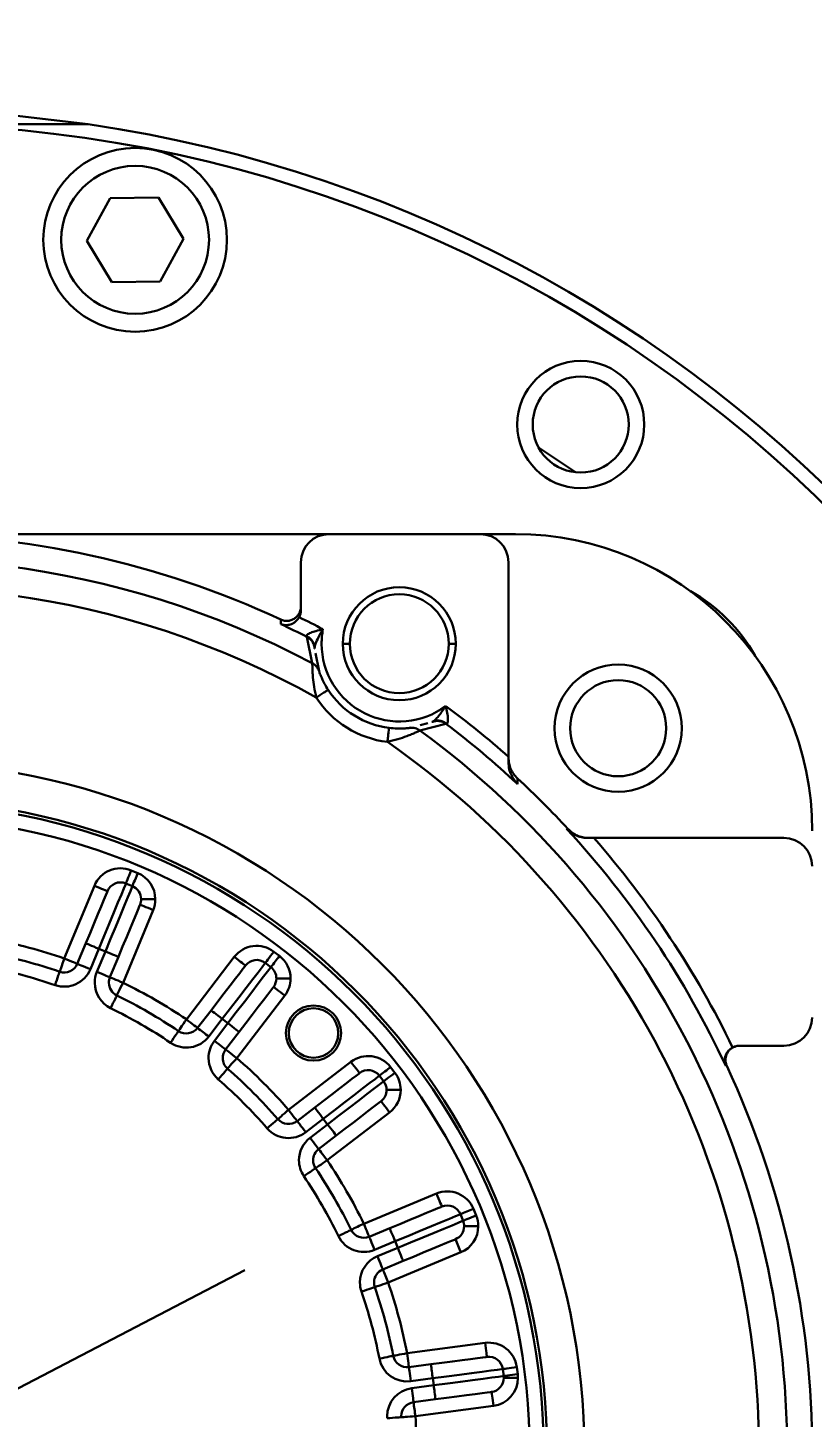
# Model space of a CAD drawing. Header units: millimetres. Extents: x 8 to 22425, y -1213 to 4973.
# Drawn here: x 2341.7 to 2397.2, y 3467.3 to 3565.6 of the extents above; entities that cross this region are included whole.
import ezdxf

# ---------------------------------------------------------------- set-up
doc = ezdxf.new("R2010")
doc.units = ezdxf.units.MM
doc.header["$PDSIZE"] = -1
doc.styles.get("Standard").update_dxf_attribs({"font": 'hyswlongfangsong.ttf'})
doc.dimstyles.new('ISO-25', dxfattribs={"dimscale": 25, "dimtxt": 3.5, "dimasz": 1.6, "dimexe": 1.25, "dimexo": 0.625, "dimtad": 1, "dimdec": 0, "dimzin": 9, "dimdsep": 46, "dimtxsty": 'Standard', "dimcen": 2.5, "dimadec": 0, "dimazin": 2, "dimtfac": 1, "dimtdec": 0, "dimtofl": 0, "dimtmove": 0, "dimatfit": 3, "dimfxl": 1, "dimarcsym": 0})

# ---------------------------------------------------------------- blocks, each defined once
blk = doc.blocks.new('*D106')
at = {"color": 0, "lineweight": -2, "transparency": 16777216}
for p, q in [((2347.866, 4204.777), (3099.953, 4204.777)), ((3068.703, 4164.777), (3068.703, 3504.777)), ((2347.866, 3464.777), (3099.953, 3464.777))]:
    blk.add_line(p, q, dxfattribs=at)
at = {"color": 0, "transparency": 16777216}
for points in [[(3062.036, 4164.777), (3075.369, 4164.777), (3068.703, 4204.777)], [(3062.036, 3504.777), (3075.369, 3504.777), (3068.703, 3464.777)]]:
    blk.add_solid(points, dxfattribs=at)
at = {"layer": 'Defpoints', "color": 0, "transparency": 16777216}
for p in [(2332.241, 4204.777), (2332.241, 3464.777), (3068.703, 3464.777)]:
    blk.add_point(p, dxfattribs=at)
at = {"color": 0, "transparency": 16777216, "insert": (3009.328, 3684.478), "char_height": 87.5, "attachment_point": 5, "rotation": 90}
blk.add_mtext('740', dxfattribs=at)

msp = doc.modelspace()

# ---------------------------------------------------------------- linework, layer by layer
at = {"color": 161, "lineweight": 30, "true_color": 0x67adff}
for p, q in [((2347.541, 3553.533), (2345.882, 3550.53)), ((2350.97, 3553.598), (2347.541, 3553.533)), ((2352.741, 3550.661), (2350.97, 3553.598)), ((2351.083, 3547.658), (2352.741, 3550.661)), ((2345.882, 3550.53), (2347.653, 3547.593)), ((2347.653, 3547.593), (2351.083, 3547.658)), ((2377.871, 3535.897), (2380.486, 3534.15)), ((2363.041, 3529.777), (2301.442, 3529.777)), ((2373.742, 3529.777), (2363.041, 3529.777)), ((2376.242, 3529.777), (2373.742, 3529.777)), ((2361.041, 3527.777), (2361.041, 3524.372)), ((2375.741, 3514.024), (2375.741, 3527.777)), ((2359.619, 3523.409), (2359.621, 3523.729)), ((2361.854, 3520.642), (2361.474, 3522.507)), ((2362.082, 3521.361), (2362.332, 3520.083)), ((2364.011, 3522.02), (2364.511, 3522.02)), ((2372.011, 3522.02), (2371.511, 3522.02)), ((2371.314, 3516.358), (2369.472, 3515.882)), ((2369.488, 3516.261), (2370.031, 3516.406)), ((2370.457, 3516.555), (2370.624, 3516.575)), ((2368.759, 3516.067), (2368.857, 3516.093)), ((2376.384, 3512.489), (2376.379, 3512.096)), ((2395.241, 3508.277), (2381.782, 3508.277)), ((2349.04, 3505.985), (2349.502, 3505.794)), ((2344.296, 3499.758), (2346.427, 3504.903)), ((2349.119, 3504.87), (2348.657, 3505.061)), ((2349.737, 3503.946), (2350.737, 3503.946)), ((2350.584, 3503.181), (2348.453, 3498.036)), ((2345.82, 3500.824), (2345.22, 3499.375)), ((2346.744, 3500.442), (2346.144, 3498.993)), ((2346.605, 3498.801), (2347.206, 3500.25)), ((2347.206, 3500.25), (2346.744, 3500.442)), ((2347.529, 3498.419), (2348.13, 3499.868)), ((2352.939, 3495.446), (2356.329, 3499.864)), ((2359.133, 3500.233), (2359.529, 3499.929)), ((2358.921, 3499.135), (2358.524, 3499.44)), ((2359.312, 3498.342), (2360.312, 3498.342)), ((2359.899, 3497.124), (2356.509, 3492.707)), ((2354.687, 3496.082), (2353.732, 3494.837)), ((2355.481, 3495.473), (2354.526, 3494.229)), ((2354.922, 3493.924), (2355.877, 3495.169)), ((2355.877, 3495.169), (2355.481, 3495.473)), ((2355.716, 3493.315), (2356.67, 3494.56)), ((2392.079, 3493.577), (2395.241, 3493.577)), ((2360.171, 3489.044), (2364.589, 3492.434)), ((2367.393, 3492.065), (2367.698, 3491.668)), ((2366.905, 3491.059), (2366.6, 3491.456)), ((2367.111, 3490.451), (2368.111, 3490.451)), ((2362.025, 3489.206), (2360.78, 3488.251)), ((2367.329, 3488.864), (2362.911, 3485.474)), ((2362.633, 3488.412), (2361.389, 3487.457)), ((2361.693, 3487.061), (2362.938, 3488.016)), ((2362.938, 3488.016), (2362.633, 3488.412)), ((2362.302, 3486.267), (2363.546, 3487.222)), ((2365.501, 3480.988), (2370.645, 3483.119)), ((2373.259, 3482.037), (2373.45, 3481.575)), ((2372.526, 3481.192), (2372.334, 3481.654)), ((2367.332, 3480.665), (2365.883, 3480.065)), ((2372.602, 3480.81), (2373.602, 3480.81)), ((2367.715, 3479.741), (2366.266, 3479.141)), ((2366.457, 3478.679), (2367.907, 3479.279)), ((2372.367, 3478.962), (2367.223, 3476.831)), ((2367.907, 3479.279), (2367.715, 3479.741)), ((2366.84, 3477.755), (2368.289, 3478.355)), ((2357.078, 3477.706), (2332.241, 3464.777)), ((2368.563, 3471.828), (2374.084, 3472.555)), ((2370.249, 3471.041), (2368.694, 3470.836)), ((2375.402, 3470.207), (2375.337, 3470.702)), ((2375.41, 3470.076), (2376.41, 3470.076)), ((2376.328, 3470.833), (2376.393, 3470.337)), ((2370.379, 3470.05), (2368.824, 3469.845)), ((2368.89, 3469.349), (2370.445, 3469.554)), ((2370.445, 3469.554), (2370.379, 3470.05)), ((2369.02, 3468.358), (2370.575, 3468.563)), ((2374.671, 3468.093), (2369.151, 3467.366))]:
    msp.add_line(p, q, dxfattribs=at)
at = {"color": 161, "lineweight": 30, "true_color": 0x67adff, "flags": 128}
for points in [[(2339.241, 3559.518), (2340.742, 3559.396), (2345.989, 3558.777)], [(2348.657, 3505.061), (2348.665, 3505.079), (2348.686, 3505.131), (2348.721, 3505.217), (2348.769, 3505.332), (2348.827, 3505.472), (2348.894, 3505.631), (2348.965, 3505.805), (2349.04, 3505.985)], [(2349.502, 3505.794), (2349.427, 3505.613), (2349.355, 3505.44), (2349.289, 3505.28), (2349.231, 3505.14), (2349.183, 3505.025), (2349.148, 3504.94), (2349.126, 3504.887), (2349.119, 3504.87)], [(2345.82, 3500.824), (2346.118, 3501.545), (2346.405, 3502.239), (2346.67, 3502.877), (2346.902, 3503.437), (2347.093, 3503.897), (2347.234, 3504.239), (2347.321, 3504.449), (2347.351, 3504.52)], [(2346.427, 3504.903), (2346.607, 3504.828), (2346.78, 3504.756), (2346.94, 3504.69), (2347.08, 3504.632), (2347.195, 3504.584), (2347.28, 3504.549), (2347.333, 3504.527), (2347.351, 3504.52)], [(2346.744, 3500.442), (2347.117, 3501.343), (2347.476, 3502.209), (2347.807, 3503.008), (2348.097, 3503.708), (2348.335, 3504.283), (2348.512, 3504.709), (2348.62, 3504.972), (2348.657, 3505.061)], [(2349.119, 3504.87), (2349.082, 3504.781), (2348.974, 3504.518), (2348.797, 3504.091), (2348.559, 3503.517), (2348.269, 3502.817), (2347.938, 3502.018), (2347.579, 3501.152), (2347.206, 3500.25)], [(2349.66, 3503.563), (2349.631, 3503.492), (2349.544, 3503.282), (2349.402, 3502.94), (2349.212, 3502.481), (2348.98, 3501.921), (2348.715, 3501.282), (2348.428, 3500.589), (2348.13, 3499.868)], [(2349.66, 3503.563), (2349.678, 3503.556), (2349.73, 3503.534), (2349.816, 3503.499), (2349.931, 3503.451), (2350.071, 3503.393), (2350.231, 3503.327), (2350.404, 3503.255), (2350.584, 3503.181)], [(2345.82, 3500.824), (2345.838, 3500.817), (2345.89, 3500.795), (2345.976, 3500.76), (2346.09, 3500.712), (2346.23, 3500.654), (2346.39, 3500.588), (2346.564, 3500.516), (2346.744, 3500.442)], [(2344.296, 3499.758), (2344.232, 3499.574), (2344.171, 3499.396), (2344.115, 3499.233), (2344.066, 3499.089), (2344.025, 3498.972), (2343.995, 3498.885), (2343.976, 3498.831), (2343.97, 3498.813)], [(2345.22, 3499.375), (2345.202, 3499.383), (2345.149, 3499.404), (2345.064, 3499.44), (2344.949, 3499.487), (2344.809, 3499.545), (2344.649, 3499.612), (2344.476, 3499.683), (2344.296, 3499.758)], [(2347.206, 3500.25), (2347.386, 3500.176), (2347.559, 3500.104), (2347.719, 3500.038), (2347.859, 3499.98), (2347.974, 3499.932), (2348.059, 3499.897), (2348.112, 3499.875), (2348.13, 3499.868)], [(2356.329, 3499.864), (2356.483, 3499.745), (2356.632, 3499.631), (2356.77, 3499.526), (2356.89, 3499.433), (2356.988, 3499.358), (2357.062, 3499.301), (2357.107, 3499.267), (2357.122, 3499.255)], [(2358.524, 3499.44), (2358.536, 3499.455), (2358.571, 3499.5), (2358.627, 3499.573), (2358.703, 3499.672), (2358.795, 3499.792), (2358.9, 3499.929), (2359.014, 3500.078), (2359.133, 3500.233)], [(2343.644, 3497.867), (2343.708, 3498.052), (2343.769, 3498.229), (2343.825, 3498.392), (2343.874, 3498.536), (2343.915, 3498.653), (2343.945, 3498.741), (2343.964, 3498.794), (2343.97, 3498.813)], [(2346.144, 3498.993), (2345.963, 3499.067), (2345.79, 3499.139), (2345.63, 3499.205), (2345.49, 3499.263), (2345.375, 3499.311), (2345.29, 3499.346), (2345.237, 3499.368), (2345.22, 3499.375)], [(2347.529, 3498.419), (2347.512, 3498.426), (2347.459, 3498.448), (2347.373, 3498.483), (2347.259, 3498.531), (2347.119, 3498.589), (2346.959, 3498.655), (2346.785, 3498.727), (2346.605, 3498.801)], [(2354.687, 3496.082), (2355.162, 3496.701), (2355.619, 3497.296), (2356.04, 3497.845), (2356.409, 3498.326), (2356.712, 3498.72), (2356.937, 3499.014), (2357.075, 3499.194), (2357.122, 3499.255)], [(2355.481, 3495.473), (2356.074, 3496.247), (2356.645, 3496.991), (2357.171, 3497.677), (2357.633, 3498.278), (2358.011, 3498.771), (2358.293, 3499.138), (2358.466, 3499.364), (2358.524, 3499.44)], [(2358.921, 3499.135), (2358.862, 3499.059), (2358.689, 3498.833), (2358.408, 3498.467), (2358.029, 3497.974), (2357.568, 3497.372), (2357.042, 3496.687), (2356.471, 3495.942), (2355.877, 3495.169)], [(2348.453, 3498.036), (2348.273, 3498.111), (2348.1, 3498.182), (2347.94, 3498.248), (2347.8, 3498.306), (2347.685, 3498.354), (2347.599, 3498.389), (2347.547, 3498.411), (2347.529, 3498.419)], [(2348.453, 3498.036), (2348.368, 3497.861), (2348.286, 3497.692), (2348.21, 3497.536), (2348.144, 3497.4), (2348.089, 3497.288), (2348.049, 3497.205), (2348.023, 3497.154), (2348.015, 3497.137)], [(2359.106, 3497.733), (2359.059, 3497.672), (2358.92, 3497.492), (2358.695, 3497.198), (2358.392, 3496.804), (2358.023, 3496.323), (2357.602, 3495.774), (2357.145, 3495.179), (2356.67, 3494.56)], [(2359.106, 3497.733), (2359.121, 3497.722), (2359.166, 3497.687), (2359.239, 3497.631), (2359.338, 3497.555), (2359.458, 3497.463), (2359.595, 3497.357), (2359.744, 3497.243), (2359.899, 3497.124)], [(2347.577, 3496.238), (2347.662, 3496.413), (2347.744, 3496.582), (2347.82, 3496.737), (2347.887, 3496.874), (2347.941, 3496.986), (2347.982, 3497.069), (2348.007, 3497.12), (2348.015, 3497.137)], [(2354.687, 3496.082), (2354.702, 3496.07), (2354.747, 3496.035), (2354.821, 3495.979), (2354.919, 3495.903), (2355.04, 3495.811), (2355.177, 3495.706), (2355.326, 3495.592), (2355.481, 3495.473)], [(2352.939, 3495.446), (2352.83, 3495.284), (2352.725, 3495.129), (2352.628, 3494.986), (2352.543, 3494.86), (2352.474, 3494.757), (2352.422, 3494.68), (2352.39, 3494.633), (2352.379, 3494.617)], [(2353.732, 3494.837), (2353.717, 3494.849), (2353.672, 3494.884), (2353.599, 3494.94), (2353.5, 3495.016), (2353.38, 3495.108), (2353.242, 3495.213), (2353.094, 3495.327), (2352.939, 3495.446)], [(2355.877, 3495.169), (2356.032, 3495.05), (2356.181, 3494.936), (2356.318, 3494.83), (2356.438, 3494.738), (2356.537, 3494.662), (2356.61, 3494.606), (2356.655, 3494.572), (2356.67, 3494.56)], [(2351.82, 3493.788), (2351.929, 3493.95), (2352.034, 3494.106), (2352.131, 3494.249), (2352.216, 3494.374), (2352.285, 3494.478), (2352.337, 3494.554), (2352.369, 3494.601), (2352.379, 3494.617)], [(2355.716, 3493.315), (2355.7, 3493.327), (2355.655, 3493.362), (2355.582, 3493.418), (2355.483, 3493.494), (2355.363, 3493.586), (2355.226, 3493.691), (2355.077, 3493.805), (2354.922, 3493.924)], [(2356.509, 3492.707), (2356.354, 3492.825), (2356.205, 3492.94), (2356.068, 3493.045), (2355.948, 3493.137), (2355.849, 3493.213), (2355.776, 3493.269), (2355.731, 3493.304), (2355.716, 3493.315)], [(2356.509, 3492.707), (2356.381, 3492.559), (2356.258, 3492.418), (2356.144, 3492.287), (2356.045, 3492.173), (2355.964, 3492.079), (2355.903, 3492.009), (2355.866, 3491.966), (2355.853, 3491.952)], [(2355.197, 3491.197), (2355.325, 3491.344), (2355.448, 3491.486), (2355.562, 3491.616), (2355.661, 3491.731), (2355.742, 3491.825), (2355.803, 3491.894), (2355.841, 3491.937), (2355.853, 3491.952)], [(2364.589, 3492.434), (2364.708, 3492.279), (2364.822, 3492.13), (2364.927, 3491.993), (2365.02, 3491.873), (2365.096, 3491.774), (2365.152, 3491.701), (2365.186, 3491.656), (2365.198, 3491.641)], [(2362.025, 3489.206), (2362.644, 3489.681), (2363.239, 3490.138), (2363.788, 3490.559), (2364.269, 3490.927), (2364.663, 3491.23), (2364.956, 3491.455), (2365.137, 3491.594), (2365.198, 3491.641)], [(2362.633, 3488.412), (2363.407, 3489.006), (2364.151, 3489.577), (2364.837, 3490.103), (2365.438, 3490.565), (2365.931, 3490.943), (2366.298, 3491.224), (2366.524, 3491.398), (2366.6, 3491.456)], [(2366.905, 3491.059), (2366.828, 3491.001), (2366.602, 3490.828), (2366.236, 3490.546), (2365.743, 3490.168), (2365.141, 3489.707), (2364.456, 3489.18), (2363.712, 3488.609), (2362.938, 3488.016)], [(2367.698, 3491.668), (2367.543, 3491.549), (2367.394, 3491.435), (2367.257, 3491.33), (2367.137, 3491.238), (2367.038, 3491.162), (2366.965, 3491.106), (2366.92, 3491.071), (2366.905, 3491.059)], [(2360.171, 3489.044), (2360.024, 3488.916), (2359.883, 3488.793), (2359.752, 3488.68), (2359.638, 3488.58), (2359.544, 3488.499), (2359.474, 3488.438), (2359.431, 3488.401), (2359.416, 3488.388)], [(2360.78, 3488.251), (2360.769, 3488.266), (2360.734, 3488.311), (2360.678, 3488.385), (2360.602, 3488.483), (2360.51, 3488.603), (2360.404, 3488.741), (2360.29, 3488.889), (2360.171, 3489.044)], [(2362.025, 3489.206), (2362.036, 3489.19), (2362.071, 3489.145), (2362.127, 3489.072), (2362.203, 3488.973), (2362.295, 3488.853), (2362.4, 3488.716), (2362.514, 3488.567), (2362.633, 3488.412)], [(2366.72, 3489.657), (2366.659, 3489.611), (2366.478, 3489.472), (2366.185, 3489.247), (2365.79, 3488.944), (2365.31, 3488.575), (2364.761, 3488.154), (2364.166, 3487.697), (2363.546, 3487.222)], [(2366.72, 3489.657), (2366.732, 3489.642), (2366.766, 3489.597), (2366.823, 3489.524), (2366.898, 3489.425), (2366.991, 3489.305), (2367.096, 3489.168), (2367.21, 3489.019), (2367.329, 3488.864)], [(2358.662, 3487.732), (2358.809, 3487.86), (2358.951, 3487.983), (2359.081, 3488.097), (2359.196, 3488.196), (2359.29, 3488.278), (2359.359, 3488.338), (2359.402, 3488.376), (2359.416, 3488.388)], [(2361.389, 3487.457), (2361.27, 3487.612), (2361.156, 3487.761), (2361.051, 3487.898), (2360.959, 3488.018), (2360.883, 3488.117), (2360.826, 3488.19), (2360.792, 3488.236), (2360.78, 3488.251)], [(2362.938, 3488.016), (2363.057, 3487.861), (2363.171, 3487.712), (2363.276, 3487.575), (2363.368, 3487.455), (2363.444, 3487.356), (2363.5, 3487.283), (2363.535, 3487.238), (2363.546, 3487.222)], [(2362.302, 3486.267), (2362.29, 3486.283), (2362.256, 3486.328), (2362.2, 3486.401), (2362.124, 3486.5), (2362.031, 3486.62), (2361.926, 3486.757), (2361.812, 3486.906), (2361.693, 3487.061)], [(2362.911, 3485.474), (2362.792, 3485.629), (2362.678, 3485.778), (2362.573, 3485.915), (2362.481, 3486.035), (2362.405, 3486.134), (2362.348, 3486.207), (2362.314, 3486.252), (2362.302, 3486.267)], [(2361.253, 3484.355), (2361.415, 3484.464), (2361.57, 3484.569), (2361.714, 3484.666), (2361.839, 3484.751), (2361.942, 3484.82), (2362.019, 3484.872), (2362.066, 3484.904), (2362.082, 3484.915)], [(2362.082, 3484.915), (2362.098, 3484.925), (2362.145, 3484.957), (2362.222, 3485.009), (2362.325, 3485.079), (2362.451, 3485.163), (2362.594, 3485.26), (2362.749, 3485.365), (2362.911, 3485.474)], [(2370.645, 3483.119), (2370.72, 3482.939), (2370.792, 3482.766), (2370.858, 3482.606), (2370.916, 3482.466), (2370.964, 3482.351), (2370.999, 3482.266), (2371.021, 3482.213), (2371.028, 3482.196)], [(2367.332, 3480.665), (2368.053, 3480.963), (2368.747, 3481.251), (2369.386, 3481.515), (2369.945, 3481.747), (2370.405, 3481.938), (2370.747, 3482.079), (2370.957, 3482.166), (2371.028, 3482.196)], [(2365.883, 3480.065), (2365.876, 3480.082), (2365.854, 3480.135), (2365.819, 3480.22), (2365.771, 3480.335), (2365.713, 3480.475), (2365.647, 3480.635), (2365.575, 3480.808), (2365.501, 3480.988)], [(2367.715, 3479.741), (2368.617, 3480.114), (2369.483, 3480.473), (2370.282, 3480.804), (2370.982, 3481.094), (2371.556, 3481.332), (2371.983, 3481.509), (2372.246, 3481.618), (2372.334, 3481.654)], [(2372.526, 3481.192), (2372.437, 3481.156), (2372.174, 3481.047), (2371.747, 3480.87), (2371.173, 3480.632), (2370.473, 3480.342), (2369.674, 3480.011), (2368.808, 3479.652), (2367.907, 3479.279)], [(2373.45, 3481.575), (2373.269, 3481.5), (2373.096, 3481.429), (2372.937, 3481.362), (2372.796, 3481.304), (2372.682, 3481.257), (2372.596, 3481.222), (2372.544, 3481.2), (2372.526, 3481.192)], [(2363.703, 3480.112), (2363.878, 3480.198), (2364.047, 3480.28), (2364.202, 3480.356), (2364.338, 3480.422), (2364.45, 3480.476), (2364.533, 3480.517), (2364.584, 3480.542), (2364.602, 3480.55)], [(2366.266, 3479.141), (2366.191, 3479.321), (2366.12, 3479.494), (2366.054, 3479.654), (2365.995, 3479.794), (2365.948, 3479.909), (2365.912, 3479.994), (2365.891, 3480.047), (2365.883, 3480.065)], [(2367.332, 3480.665), (2367.34, 3480.647), (2367.361, 3480.594), (2367.397, 3480.509), (2367.444, 3480.394), (2367.503, 3480.254), (2367.568, 3480.095), (2367.64, 3479.921), (2367.715, 3479.741)], [(2371.984, 3479.886), (2371.914, 3479.856), (2371.704, 3479.769), (2371.362, 3479.628), (2370.902, 3479.437), (2370.342, 3479.206), (2369.703, 3478.941), (2369.01, 3478.654), (2368.289, 3478.355)], [(2367.907, 3479.279), (2367.981, 3479.099), (2368.053, 3478.925), (2368.119, 3478.766), (2368.177, 3478.626), (2368.225, 3478.511), (2368.26, 3478.425), (2368.282, 3478.373), (2368.289, 3478.355)], [(2366.84, 3477.755), (2366.833, 3477.773), (2366.811, 3477.825), (2366.775, 3477.911), (2366.728, 3478.025), (2366.67, 3478.165), (2366.604, 3478.325), (2366.532, 3478.499), (2366.457, 3478.679)], [(2365.332, 3476.179), (2365.516, 3476.243), (2365.694, 3476.304), (2365.857, 3476.36), (2366.001, 3476.41), (2366.118, 3476.45), (2366.205, 3476.48), (2366.259, 3476.499), (2366.277, 3476.505)], [(2366.277, 3476.505), (2366.295, 3476.511), (2366.349, 3476.53), (2366.436, 3476.56), (2366.554, 3476.601), (2366.697, 3476.65), (2366.861, 3476.706), (2367.038, 3476.767), (2367.223, 3476.831)], [(2374.084, 3472.555), (2374.11, 3472.361), (2374.134, 3472.175), (2374.157, 3472.004), (2374.176, 3471.854), (2374.193, 3471.73), (2374.205, 3471.639), (2374.212, 3471.582), (2374.215, 3471.563)], [(2366.6, 3471.447), (2366.792, 3471.484), (2366.976, 3471.52), (2367.145, 3471.553), (2367.294, 3471.582), (2367.416, 3471.605), (2367.507, 3471.623), (2367.563, 3471.634), (2367.582, 3471.637)], [(2368.563, 3471.828), (2368.372, 3471.791), (2368.188, 3471.755), (2368.018, 3471.722), (2367.869, 3471.693), (2367.747, 3471.669), (2367.656, 3471.652), (2367.6, 3471.641), (2367.582, 3471.637)], [(2368.694, 3470.836), (2368.691, 3470.856), (2368.684, 3470.912), (2368.672, 3471.004), (2368.656, 3471.127), (2368.636, 3471.277), (2368.613, 3471.449), (2368.589, 3471.635), (2368.563, 3471.828)], [(2370.249, 3471.041), (2371.023, 3471.143), (2371.767, 3471.241), (2372.452, 3471.331), (2373.053, 3471.41), (2373.547, 3471.475), (2373.913, 3471.524), (2374.138, 3471.553), (2374.215, 3471.563)], [(2368.824, 3469.845), (2368.799, 3470.038), (2368.774, 3470.224), (2368.752, 3470.396), (2368.732, 3470.546), (2368.716, 3470.669), (2368.704, 3470.761), (2368.696, 3470.817), (2368.694, 3470.836)], [(2370.379, 3470.05), (2371.346, 3470.177), (2372.276, 3470.3), (2373.134, 3470.412), (2373.885, 3470.511), (2374.501, 3470.592), (2374.959, 3470.653), (2375.241, 3470.69), (2375.337, 3470.702)], [(2375.402, 3470.207), (2375.307, 3470.194), (2375.025, 3470.157), (2374.566, 3470.097), (2373.95, 3470.016), (2373.199, 3469.917), (2372.342, 3469.804), (2371.412, 3469.681), (2370.445, 3469.554)], [(2375.337, 3470.702), (2375.356, 3470.705), (2375.412, 3470.712), (2375.504, 3470.724), (2375.627, 3470.741), (2375.777, 3470.76), (2375.949, 3470.783), (2376.135, 3470.807), (2376.328, 3470.833)], [(2376.393, 3470.337), (2376.2, 3470.312), (2376.014, 3470.287), (2375.843, 3470.265), (2375.692, 3470.245), (2375.569, 3470.229), (2375.477, 3470.217), (2375.421, 3470.209), (2375.402, 3470.207)], [(2369.02, 3468.358), (2369.018, 3468.377), (2369.01, 3468.433), (2368.998, 3468.525), (2368.982, 3468.648), (2368.962, 3468.798), (2368.939, 3468.97), (2368.915, 3469.156), (2368.89, 3469.349)], [(2374.541, 3469.085), (2374.465, 3469.075), (2374.239, 3469.045), (2373.873, 3468.997), (2373.38, 3468.932), (2372.778, 3468.853), (2372.093, 3468.762), (2371.349, 3468.664), (2370.575, 3468.563)], [(2374.541, 3469.085), (2374.544, 3469.066), (2374.551, 3469.009), (2374.563, 3468.918), (2374.579, 3468.794), (2374.599, 3468.644), (2374.621, 3468.473), (2374.646, 3468.287), (2374.671, 3468.093)], [(2367.155, 3467.226), (2367.35, 3467.24), (2367.537, 3467.253), (2367.71, 3467.265), (2367.861, 3467.276), (2367.985, 3467.285), (2368.077, 3467.291), (2368.134, 3467.295), (2368.153, 3467.296)], [(2368.153, 3467.296), (2368.172, 3467.298), (2368.229, 3467.302), (2368.321, 3467.308), (2368.445, 3467.317), (2368.596, 3467.328), (2368.769, 3467.34), (2368.956, 3467.353), (2369.151, 3467.366)]]:
    msp.add_lwpolyline(points, dxfattribs=at)
at = {"color": 161, "lineweight": 30, "true_color": 0x67adff}
for centre, radius in [((2349.312, 3550.595), 6.5), ((2349.312, 3550.595), 5.23), ((2380.854, 3537.53), 4.5), ((2380.854, 3537.53), 3.4), ((2383.507, 3516.042), 3.4)]:
    msp.add_circle(centre, radius, dxfattribs=at)
for centre, radius, start, end in [((2332.241, 3464.777), 121, 236.90627, 79.56818), ((2332.241, 3464.777), 94, 279.49105, 90), ((2332.241, 3464.777), 95, 279.39024, 81.67934), ((2332.241, 3464.777), 65, 65.08859, 114.91114), ((2363.041, 3527.777), 2, 90, 180), ((2373.741, 3527.777), 2, 0, 90), ((2376.241, 3508.777), 21, 0, 90), ((2332.241, 3464.777), 63.228, 62.07362, 143.92638), ((2332.241, 3464.777), 61.231, 60.77611, 145.22389), ((2368.011, 3522.02), 4, 0, 180), ((2368.011, 3522.02), 3.5, 0, 180), ((2382.741, 3515.277), 12, 29.40933, 60.59067), ((2332.241, 3464.777), 64.709, 63.14403, 64.97051), ((2332.241, 3464.777), 65.708, 62.47468, 64.12106), ((2368.011, 3522.02), 5.5, 169.23867, 180), ((2368.011, 3522.02), 5.5, 180, 306.76133), ((2368.011, 3522.02), 4, 180, 0), ((2368.011, 3522.02), 3.5, 180, 0), ((2383.507, 3516.042), 4.5, 0, 180), ((2368.011, 3522.02), 6, 212.93408, 263.06592), ((2368.011, 3522.02), 7, 212.93408, 263.06356), ((2332.241, 3464.777), 65.708, 48.54581, 53.52532), ((2332.241, 3464.777), 64.709, 46.99264, 52.85597), ((2332.241, 3464.777), 63.228, 0, 53.92638), ((2383.507, 3516.042), 4.5, 180, 0), ((2332.241, 3464.777), 61.231, 0, 55.22413), ((2332.241, 3464.777), 48.871, 0, 180), ((2332.241, 3464.777), 65, 42.77479, 47.22521), ((2332.241, 3464.777), 46.237, 0, 180), ((2332.241, 3464.777), 46, 0, 180), ((2332.241, 3464.777), 45, 0, 180), ((2332.241, 3464.777), 64.929, 24.9402, 42.83184), ((2332.241, 3464.777), 65.928, 25.7869, 41.28544), ((2395.241, 3506.277), 2, 0, 90), ((2348.274, 3504.137), 2, 67.5, 157.5), ((2348.736, 3503.946), 2, 0, 67.5), ((2348.274, 3504.137), 1, 67.5, 157.5), ((2348.736, 3503.946), 1, 0, 67.5), ((2348.736, 3503.946), 1, 337.5, 0), ((2348.736, 3503.946), 2, 337.5, 0), ((2332.241, 3464.777), 37, 70.98635, 79.01365), ((2357.915, 3498.646), 2, 52.5, 142.5), ((2332.241, 3464.777), 36, 70.98635, 79.01365), ((2357.915, 3498.646), 1, 52.5, 142.5), ((2014.94, 3763.579), 433.881, 322.44787, 322.57989), ((2358.312, 3498.342), 2, 0, 52.5), ((2332.241, 3464.777), 35, 70.98635, 79.01365), ((2344.296, 3499.758), 2, 250.98635, 337.5), ((2344.296, 3499.758), 1, 250.98635, 337.5), ((2348.453, 3498.036), 2, 157.5, 180), ((2358.312, 3498.342), 1, 0, 52.5), ((2348.453, 3498.036), 2, 180, 244.01365), ((2348.453, 3498.036), 1, 157.5, 180), ((2348.453, 3498.036), 1, 180, 244.01365), ((2332.241, 3464.777), 37, 55.98635, 64.01365), ((2358.312, 3498.342), 1, 322.5, 0), ((2358.312, 3498.342), 2, 322.5, 0), ((2332.241, 3464.777), 36, 55.98635, 64.01365), ((2332.241, 3464.777), 35, 55.98635, 64.01365), ((2361.94, 3494.475), 1.95, 0, 180), ((2361.94, 3494.475), 1.75, 0, 180), ((2352.939, 3495.446), 1, 235.98635, 322.5), ((2612.327, 3831.045), 424.154, 232.43423, 232.56933), ((2395.241, 3495.577), 2, 270, 0), ((2352.939, 3495.446), 2, 235.98635, 322.5), ((2356.509, 3492.707), 2, 142.5, 180), ((2361.94, 3494.475), 1.95, 180, 0), ((2361.94, 3494.475), 1.75, 180, 0), ((2356.509, 3492.707), 2, 180, 229.01365), ((2356.509, 3492.707), 1, 142.5, 180), ((2356.509, 3492.707), 1, 180, 229.01365), ((2332.241, 3464.777), 37, 40.98635, 49.01365), ((2365.807, 3490.847), 2, 37.5, 127.5), ((2332.241, 3464.777), 36, 40.98635, 49.01365), ((2365.807, 3490.847), 1, 37.5, 127.5), ((2503.73, 3313.537), 224.633, 127.36797, 127.62305), ((2332.241, 3464.777), 65, 0, 24.91114), ((2332.241, 3464.777), 35, 40.98635, 49.01365), ((2366.111, 3490.451), 1, 0, 37.5), ((2366.111, 3490.451), 2, 0, 37.5), ((2366.111, 3490.451), 1, 307.5, 0), ((2366.111, 3490.451), 2, 307.5, 0), ((2360.171, 3489.044), 1, 220.98635, 307.5), ((2360.171, 3489.044), 2, 220.98635, 307.5), ((2362.911, 3485.474), 2, 127.5, 180), ((2362.911, 3485.474), 1, 127.5, 180), ((2362.911, 3485.474), 2, 180, 214.01365), ((2362.911, 3485.474), 1, 180, 214.01365), ((2332.241, 3464.777), 36, 25.98635, 34.01365), ((2332.241, 3464.777), 37, 25.98635, 34.01365), ((2332.241, 3464.777), 35, 25.98635, 34.01365), ((2371.411, 3481.272), 2, 22.5, 112.5), ((2371.411, 3481.272), 1, 22.5, 112.5), ((2456.597, 3279.472), 219.039, 112.36298, 112.62461), ((2460.524, 3284.81), 217.981, 115.84426, 116.1072), ((2371.602, 3480.81), 1, 0, 22.5), ((2371.602, 3480.81), 2, 0, 22.5), ((2365.501, 3480.988), 2, 205.98635, 292.5), ((2365.501, 3480.988), 1, 205.98635, 292.5), ((1991.696, 3321.733), 411.864, 22.44208, 22.5812), ((2371.602, 3480.81), 1, 292.5, 0), ((2371.602, 3480.81), 2, 292.5, 0), ((2367.223, 3476.831), 2, 112.5, 180), ((2367.223, 3476.831), 1, 112.5, 180), ((1970.828, 3313.097), 428.879, 22.44353, 22.57714), ((2367.223, 3476.831), 2, 180, 199.01365), ((2332.241, 3464.777), 35, 10.98635, 19.01365), ((2367.223, 3476.831), 1, 180, 199.01365), ((2332.241, 3464.777), 36, 10.98635, 19.01365), ((2332.241, 3464.777), 37, 10.98635, 19.01365), ((2332.241, 3464.777), 138, 258.31337, 4.16059), ((2332.241, 3464.777), 130, 258.4412, 4.03275), ((2374.345, 3470.572), 2, 7.5, 97.5), ((2368.563, 3471.828), 2, 190.98635, 277.5), ((2368.563, 3471.828), 1, 190.98635, 277.5), ((2706.012, 3514.783), 338.601, 187.42247, 187.59169), ((2374.345, 3470.572), 1, 7.5, 97.5), ((2374.41, 3470.076), 1, 277.5, 0), ((2374.41, 3470.076), 2, 277.5, 0), ((2374.41, 3470.076), 1, 0, 7.5), ((2374.41, 3470.076), 2, 0, 7.5), ((2369.151, 3467.366), 2, 97.5, 180), ((2078.364, 3430.558), 294.672, 7.41031, 7.60475), ((2369.151, 3467.366), 1, 97.5, 180), ((2704.783, 3512.1), 338.601, 187.42247, 187.59169), ((2369.151, 3467.366), 2, 180, 184.01365), ((2369.151, 3467.366), 1, 180, 184.01365), ((2332.241, 3464.777), 37, 0, 4.01365)]:
    msp.add_arc(centre, radius, start, end, dxfattribs=at)
for points, knots in [([(2332.241, 3558.777), (2334.536, 3558.777), (2339.136, 3558.777), (2343.701, 3558.777), (2345.989, 3558.777)], [0, 0, 0, 0, 0.498673, 1, 1, 1, 1]), ([(2359.621, 3523.729), (2359.705, 3523.698), (2359.873, 3523.635), (2360.141, 3523.63), (2360.395, 3523.689), (2360.621, 3523.808), (2360.806, 3523.976), (2360.941, 3524.179), (2361.026, 3524.403), (2361.036, 3524.559), (2361.041, 3524.636)], [0, 0, 0, 0, 0.134487, 0.266391, 0.395413, 0.521829, 0.645427, 0.766345, 0.884545, 1, 1, 1, 1]), ([(2360.921, 3523.895), (2360.956, 3523.971), (2361.027, 3524.122), (2361.037, 3524.289), (2361.041, 3524.372)], [0, 0, 0, 0, 0.500128, 1, 1, 1, 1]), ([(2360.921, 3523.895), (2360.89, 3523.844), (2360.826, 3523.74), (2360.697, 3523.606), (2360.546, 3523.492), (2360.328, 3523.383), (2359.995, 3523.311), (2359.759, 3523.373), (2359.619, 3523.409)], [0, 0, 0, 0, 0.096996, 0.200081, 0.311446, 0.432974, 0.662871, 1, 1, 1, 1]), ([(2362.608, 3523.047), (2362.436, 3523.007), (2362.13, 3522.936), (2361.79, 3522.818), (2361.598, 3522.729), (2361.501, 3522.663), (2361.447, 3522.604), (2361.453, 3522.567), (2361.456, 3522.55)], [0, 0, 0, 0, 0.326049, 0.578574, 0.700122, 0.807677, 0.907495, 1, 1, 1, 1]), ([(2361.474, 3522.507), (2361.472, 3522.51), (2361.469, 3522.518), (2361.46, 3522.539), (2361.456, 3522.55)], [0, 0, 0, 0, 0.490193, 1, 1, 1, 1]), ([(2362.018, 3521.733), (2362.007, 3521.817), (2361.985, 3521.988), (2361.863, 3522.222), (2361.687, 3522.421), (2361.532, 3522.508), (2361.456, 3522.55)], [0, 0, 0, 0, 0.245466, 0.500052, 0.75466, 1, 1, 1, 1]), ([(2362.021, 3521.674), (2362.009, 3521.759), (2361.986, 3521.931), (2361.868, 3522.169), (2361.697, 3522.372), (2361.547, 3522.462), (2361.474, 3522.507)], [0, 0, 0, 0, 0.246208, 0.500165, 0.753834, 1, 1, 1, 1]), ([(2362.608, 3523.047), (2362.497, 3522.859), (2362.294, 3522.513), (2362.148, 3522.174), (2362.081, 3522.02)], [0, 0, 0, 0, 0.5442511, 1, 1, 1, 1]), ([(2361.971, 3521.983), (2361.982, 3521.954), (2362.002, 3521.897), (2362.019, 3521.849), (2362.027, 3521.826)], [0, 0, 0, 0, 0.512896, 1, 1, 1, 1]), ([(2362.081, 3522.02), (2362.062, 3521.965), (2362.025, 3521.86), (2362.02, 3521.774), (2362.018, 3521.733)], [0, 0, 0, 0, 0.523386, 1, 1, 1, 1]), ([(2362.018, 3521.733), (2362.019, 3521.717), (2362.02, 3521.688), (2362.021, 3521.678), (2362.021, 3521.674)], [0, 0, 0, 0, 0.558456, 1, 1, 1, 1]), ([(2362.136, 3518.214), (2362.08, 3518.465), (2361.972, 3518.953), (2361.902, 3519.58), (2361.87, 3520.044), (2361.857, 3520.36), (2361.854, 3520.578), (2361.854, 3520.621), (2361.854, 3520.642)], [0, 0, 0, 0, 0.224992, 0.437694, 0.583543, 0.724617, 0.862712, 1, 1, 1, 1]), ([(2362.332, 3520.083), (2362.309, 3520.14), (2362.262, 3520.257), (2362.151, 3520.412), (2362.015, 3520.545), (2361.907, 3520.61), (2361.854, 3520.642)], [0, 0, 0, 0, 0.247655, 0.499863, 0.752239, 1, 1, 1, 1]), ([(2362.332, 3520.083), (2362.337, 3520.069), (2362.346, 3520.041), (2362.393, 3519.912), (2362.458, 3519.746), (2362.561, 3519.504), (2362.727, 3519.163), (2362.888, 3518.9), (2362.975, 3518.758)], [0, 0, 0, 0, 0.138025, 0.270477, 0.391831, 0.521546, 0.742477, 1, 1, 1, 1]), ([(2362.136, 3518.214), (2362.246, 3518.285), (2362.466, 3518.428), (2362.744, 3518.608), (2362.937, 3518.733), (2362.962, 3518.75), (2362.975, 3518.758)], [0, 0, 0, 0, 0.250152, 0.500055, 0.750149, 1, 1, 1, 1]), ([(2370.381, 3516.508), (2370.411, 3516.524), (2370.472, 3516.557), (2370.608, 3516.682), (2370.897, 3517.013), (2371.135, 3517.365), (2371.303, 3517.614)], [0, 0, 0, 0, 0.098846, 0.203849, 0.437511, 1, 1, 1, 1]), ([(2371.303, 3517.614), (2371.34, 3517.45), (2371.409, 3517.145), (2371.456, 3516.787), (2371.459, 3516.569), (2371.445, 3516.452), (2371.413, 3516.377), (2371.378, 3516.366), (2371.361, 3516.361)], [0, 0, 0, 0, 0.310807, 0.576801, 0.698309, 0.806697, 0.904067, 1, 1, 1, 1]), ([(2370.326, 3516.484), (2370.407, 3516.511), (2370.573, 3516.566), (2370.838, 3516.564), (2371.095, 3516.499), (2371.242, 3516.404), (2371.314, 3516.358)], [0, 0, 0, 0, 0.246139, 0.500159, 0.754049, 1, 1, 1, 1]), ([(2370.326, 3516.484), (2370.331, 3516.487), (2370.341, 3516.491), (2370.369, 3516.502), (2370.381, 3516.508)], [0, 0, 0, 0, 0.56077, 1, 1, 1, 1]), ([(2370.381, 3516.508), (2370.461, 3516.535), (2370.624, 3516.59), (2370.887, 3516.583), (2371.144, 3516.512), (2371.289, 3516.41), (2371.361, 3516.361)], [0, 0, 0, 0, 0.245349, 0.499983, 0.754649, 1, 1, 1, 1]), ([(2371.361, 3516.361), (2371.349, 3516.36), (2371.326, 3516.358), (2371.318, 3516.358), (2371.314, 3516.358)], [0, 0, 0, 0, 0.509748, 1, 1, 1, 1]), ([(2367.287, 3516.064), (2367.285, 3516.049), (2367.281, 3516.019), (2367.253, 3515.79), (2367.214, 3515.461), (2367.182, 3515.201), (2367.166, 3515.071)], [0, 0, 0, 0, 0.2498518, 0.5000542, 0.7499665, 1, 1, 1, 1]), ([(2369.472, 3515.882), (2369.45, 3515.871), (2369.405, 3515.849), (2369.184, 3515.747), (2368.893, 3515.62), (2368.48, 3515.455), (2367.901, 3515.247), (2367.415, 3515.131), (2367.166, 3515.071)], [0, 0, 0, 0, 0.149914, 0.301697, 0.430632, 0.563146, 0.775568, 1, 1, 1, 1]), ([(2368.759, 3516.067), (2368.75, 3516.066), (2368.732, 3516.063), (2368.64, 3516.053), (2368.507, 3516.04), (2368.26, 3516.023), (2367.844, 3516.012), (2367.483, 3516.045), (2367.287, 3516.064)], [0, 0, 0, 0, 0.102834, 0.207501, 0.321196, 0.43937, 0.694833, 1, 1, 1, 1]), ([(2368.759, 3516.067), (2368.821, 3516.071), (2368.947, 3516.08), (2369.134, 3516.048), (2369.314, 3515.984), (2369.42, 3515.916), (2369.472, 3515.882)], [0, 0, 0, 0, 0.247773, 0.499759, 0.751803, 1, 1, 1, 1]), ([(2375.741, 3513.629), (2375.741, 3513.702), (2375.741, 3513.832), (2375.741, 3513.965), (2375.741, 3514.024)], [0, 0, 0, 0, 0.556101, 1, 1, 1, 1]), ([(2375.741, 3513.957), (2375.75, 3513.82), (2375.766, 3513.545), (2375.898, 3513.151), (2376.097, 3512.786), (2376.289, 3512.588), (2376.384, 3512.489)], [0, 0, 0, 0, 0.250003, 0.499996, 0.749901, 1, 1, 1, 1]), ([(2376.379, 3512.096), (2376.196, 3512.326), (2375.931, 3512.658), (2375.765, 3513.219), (2375.749, 3513.501), (2375.741, 3513.629)], [0, 0, 0, 0, 0.54516, 0.792177, 1, 1, 1, 1]), ([(2379.857, 3508.919), (2379.875, 3508.919), (2379.908, 3508.919), (2379.939, 3508.919), (2379.953, 3508.919)], [0, 0, 0, 0, 0.560166, 1, 1, 1, 1]), ([(2381.394, 3508.277), (2381.265, 3508.284), (2380.982, 3508.301), (2380.42, 3508.467), (2380.087, 3508.735), (2379.857, 3508.919)], [0, 0, 0, 0, 0.208231, 0.454819, 1, 1, 1, 1]), ([(2379.953, 3508.919), (2380.053, 3508.824), (2380.252, 3508.632), (2380.604, 3508.44), (2380.996, 3508.304), (2381.271, 3508.286), (2381.422, 3508.277)], [0, 0, 0, 0, 0.250308, 0.500571, 0.725406, 1, 1, 1, 1]), ([(2381.782, 3508.277), (2381.708, 3508.277), (2381.578, 3508.277), (2381.45, 3508.277), (2381.394, 3508.277)], [0, 0, 0, 0, 0.563767, 1, 1, 1, 1]), ([(2391.116, 3492.156), (2391.081, 3492.282), (2391.016, 3492.517), (2391.083, 3492.847), (2391.199, 3493.08), (2391.312, 3493.232), (2391.446, 3493.361), (2391.552, 3493.426), (2391.604, 3493.457)], [0, 0, 0, 0, 0.302528, 0.565709, 0.687054, 0.797608, 0.901012, 1, 1, 1, 1]), ([(2391.85, 3493.543), (2391.786, 3493.523), (2391.617, 3493.47), (2391.415, 3493.32), (2391.261, 3493.131), (2391.135, 3492.898), (2391.115, 3492.704), (2391.101, 3492.577)], [0, 0, 0, 0, 0.153175, 0.40378, 0.559244, 0.710707, 1, 1, 1, 1]), ([(2392.079, 3493.577), (2391.983, 3493.57), (2391.817, 3493.557), (2391.667, 3493.487), (2391.604, 3493.457)], [0, 0, 0, 0, 0.581918, 1, 1, 1, 1]), ([(2391.101, 3492.577), (2391.105, 3492.504), (2391.113, 3492.359), (2391.167, 3492.223), (2391.194, 3492.156)], [0, 0, 0, 0, 0.500132, 1, 1, 1, 1]), ([(2391.116, 3492.156), (2391.131, 3492.156), (2391.156, 3492.156), (2391.182, 3492.156), (2391.194, 3492.156)], [0, 0, 0, 0, 0.559952, 1, 1, 1, 1])]:
    msp.add_open_spline(points, degree=3, knots=knots, dxfattribs=at)

# ---------------------------------------------------------------- dimensions: what is measured, and where the dimension line sits
dim = msp.add_linear_dim(base=(3068.703, 3464.777), p1=(2332.241, 4204.777), p2=(2332.241, 3464.777), angle=270, dimstyle='ISO-25')
dim.commit()
dim.dimension.update_dxf_attribs({"geometry": '*D106', "text_midpoint": (3068.703, 3684.478), "dimtype": 161})

doc.saveas('drawing.dxf')
